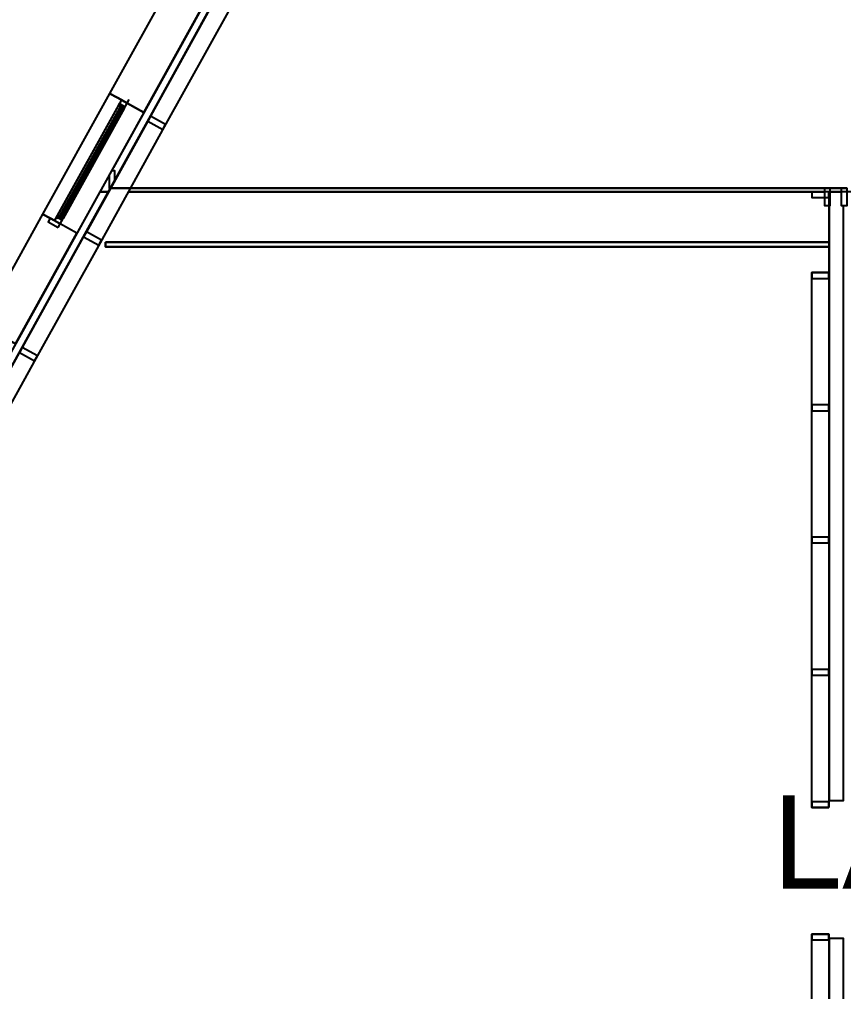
# Model space of a CAD drawing. Header units: metres. Extents: x 2.5 to 42.6, y 0.9 to 31.9.
# Drawn here: x 31.377 to 34.197, y 10.89 to 14.218 of the extents above; entities that cross this region are included whole.
import ezdxf

# ---------------------------------------------------------------- set-up
doc = ezdxf.new("R2010")
doc.units = ezdxf.units.M
for name, color, linetype in [('ARREDI', 9, 'Continuous'), ('INFISSI_VETRATE', 4, 'Continuous'), ('PARETI_STRUTTURE', 7, 'Continuous'), ('PILASTRI_SETTI', 8, 'Continuous'), ('WAYFINDING_TESTI', 7, 'Continuous')]:
    doc.layers.add(name, color=color, linetype=linetype)

msp = doc.modelspace()

# ---------------------------------------------------------------- linework, layer by layer
at = {"layer": 'ARREDI'}
for points in [[(31.8249, 13.8873), (32.0444, 14.2833)], [(31.8202, 13.8786), (32.0397, 14.2746)], [(31.6993, 13.6607), (31.8249, 13.8872)], [(31.8158, 13.8698), (31.6058, 13.491)], [(31.6833, 13.6402), (31.6881, 13.6402)], [(32.2417, 13.6398), (31.6833, 13.6398), (32.2417, 13.6402)], [(31.7561, 13.6402), (32.2417, 13.6402)], [(32.2417, 13.6402), (34.2088, 13.6402)], [(34.132, 13.6398), (32.2417, 13.6398), (32.2417, 13.6402)], [(31.3812, 13.0865), (31.6007, 13.4825)], [(31.6708, 13.4557), (34.147, 13.4557)], [(34.1469, 13.4557), (31.6708, 13.4557)]]:
    msp.add_lwpolyline(points, dxfattribs=at)
for points in [[(32.0397, 14.2746), (31.8202, 13.8786), (31.8206, 13.8784), (32.0401, 14.2744)], [(31.7187, 13.9302), (31.7376, 13.9198), (31.7341, 13.9136), (31.7353, 13.9129), (31.7454, 13.9313), (31.7255, 13.9424)], [(31.7187, 13.9302), (31.7154, 13.9243), (31.7215, 13.9209), (31.7248, 13.9269)], [(31.7232, 13.92), (31.7248, 13.9228), (31.7231, 13.9238), (31.7215, 13.9209)], [(31.7306, 13.9155), (31.7331, 13.92), (31.7276, 13.9231), (31.7251, 13.9186)], [(31.7362, 13.9173), (31.7348, 13.9181), (31.7328, 13.9146), (31.7343, 13.9138)], [(31.8202, 13.8786), (31.6007, 13.4825)], [(34.2088, 13.6402), (34.132, 13.6402), (34.132, 13.6398), (34.2088, 13.6398)], [(34.1473, 13.3414), (34.1473, 13.628), (34.147, 13.628), (34.147, 13.3414)], [(31.5031, 13.5412), (31.5092, 13.5379), (31.5125, 13.5438), (31.5065, 13.5472)], [(31.5142, 13.5429), (31.5125, 13.5438), (31.5109, 13.541), (31.5126, 13.54)], [(31.5031, 13.5412), (31.4964, 13.5291), (31.5164, 13.518), (31.5266, 13.5364), (31.5254, 13.537), (31.522, 13.5308)], [(31.5219, 13.5389), (31.5164, 13.542), (31.5139, 13.5375), (31.5194, 13.5345)], [(31.5233, 13.5333), (31.5252, 13.5368), (31.5238, 13.5376), (31.5219, 13.5341)], [(31.6007, 13.4825), (31.3812, 13.0865), (31.3816, 13.0863), (31.6011, 13.4824)], [(31.6708, 13.4557), (31.6708, 13.44)], [(31.6708, 13.44), (34.1469, 13.44)], [(34.1473, 12.8886), (34.1473, 13.3414), (34.147, 13.3414), (34.147, 12.8886)], [(31.3812, 13.0865), (31.1617, 12.6905)], [(34.1473, 12.4358), (34.1473, 12.8886), (34.147, 12.8886), (34.147, 12.4358)], [(34.1473, 11.983), (34.1473, 12.4358), (34.147, 12.4358), (34.147, 11.983)], [(34.1473, 11.5302), (34.1473, 11.983), (34.147, 11.983), (34.147, 11.5302)], [(34.1473, 10.6246), (34.1473, 11.0774), (34.147, 11.0774), (34.147, 10.6246)]]:
    msp.add_lwpolyline(points, close=True, dxfattribs=at)
at = {"layer": 'INFISSI_VETRATE'}
for points in [[(31.7138, 13.8851), (31.7198, 13.8911)], [(31.6915, 13.8629), (31.6976, 13.8689)], [(31.6791, 13.8226), (31.6852, 13.8287)], [(31.6569, 13.8004), (31.663, 13.8065)], [(31.6223, 13.7379), (31.6284, 13.744)], [(31.6445, 13.7602), (31.6506, 13.7662)], [(31.5877, 13.6755), (31.5937, 13.6815)], [(31.6099, 13.6977), (31.616, 13.7038)], [(31.5531, 13.613), (31.5591, 13.6191)], [(31.5753, 13.6352), (31.5813, 13.6413)], [(31.5407, 13.5728), (31.5467, 13.5788)], [(31.5184, 13.5506), (31.5245, 13.5566)]]:
    msp.add_lwpolyline(points, dxfattribs=at)
at = {"layer": 'PARETI_STRUTTURE'}
for points in [[(32.3026, 14.8017), (31.6981, 13.711)], [(31.8951, 14.3435), (31.6852, 13.9647), (31.711, 13.9504)], [(31.8026, 13.8996), (31.7454, 13.9313), (31.8026, 13.8996), (32.0126, 14.2784), (31.9554, 14.3101)], [(31.8253, 13.887), (32.0353, 14.2658)], [(32.0965, 14.2544), (31.8722, 13.8498)], [(31.711, 13.9504), (31.6852, 13.9647), (31.4561, 13.5514), (31.2462, 13.1726), (31.272, 13.1583)], [(31.6309, 13.7247), (31.7521, 13.9433)], [(31.7255, 13.9424), (31.711, 13.9504), (31.7454, 13.9313)], [(31.7255, 13.9424), (31.7154, 13.9243)], [(31.7154, 13.9243), (31.5064, 13.5472)], [(31.7153, 13.924), (31.5066, 13.5474)], [(31.7255, 13.9242), (31.5119, 13.5387), (31.5139, 13.5375), (31.7276, 13.9231)], [(31.5266, 13.5364), (31.7353, 13.913)], [(31.7353, 13.9129), (31.5266, 13.5364)], [(31.8026, 13.8996), (30.037, 10.7141)], [(31.6058, 13.491), (31.8158, 13.8698)], [(31.8722, 13.8498), (31.6527, 13.4537)], [(31.5097, 13.506), (31.6309, 13.7247)], [(31.6833, 13.6843), (31.6833, 13.6402), (31.6881, 13.6402)], [(31.703, 13.6671), (31.703, 13.6993), (31.6916, 13.6993)], [(31.6813, 13.628), (31.6521, 13.628), (29.559, 9.8517), (29.3906, 9.945)], [(31.6521, 13.628), (31.6813, 13.628)], [(34.132, 13.628), (31.7493, 13.628)], [(34.132, 13.628), (31.7493, 13.628)], [(31.7493, 13.628), (32.2417, 13.628)], [(32.2417, 13.628), (34.132, 13.628)], [(34.6514, 13.628), (34.1473, 13.628), (34.1473, 13.5784)], [(34.1891, 13.628), (34.1517, 13.628)], [(34.1517, 13.628), (34.1891, 13.628)], [(34.1473, 13.5784), (34.1473, 11.544), (34.197, 11.544), (34.197, 13.5784)], [(31.5064, 13.5472), (31.4964, 13.5291)], [(31.3636, 13.1075), (31.3064, 13.1392), (31.3636, 13.1075), (31.5736, 13.4863), (31.5164, 13.518)], [(31.5736, 13.4863), (31.5164, 13.518)], [(31.3863, 13.0949), (31.5963, 13.4738)], [(31.6527, 13.4537), (31.4332, 13.0577)], [(34.0879, 13.3512), (34.1469, 13.3512)], [(34.0879, 12.8886), (34.0879, 13.3512)], [(31.4332, 13.0577), (31.2137, 12.6617)], [(34.0879, 11.5203), (34.0879, 12.8886)], [(34.1469, 11.5203), (34.0879, 11.5203)], [(34.1469, 11.5302), (34.1469, 11.5203)], [(34.0879, 11.0872), (34.1469, 11.0872)], [(34.0879, 10.6147), (34.0879, 11.0872)], [(34.1469, 11.0872), (34.1469, 11.0774)]]:
    msp.add_lwpolyline(points, dxfattribs=at)
for points in [[(31.5164, 13.518), (31.7455, 13.9313), (31.7255, 13.9424), (31.4964, 13.5291)], [(31.7255, 13.9242), (31.7276, 13.9231), (31.5139, 13.5375), (31.5119, 13.5387)], [(31.5194, 13.5345), (31.7331, 13.92), (31.7352, 13.9189), (31.5215, 13.5333)], [(31.5215, 13.5333), (31.7352, 13.9189), (31.7331, 13.92), (31.5194, 13.5345)], [(31.8253, 13.887), (31.8158, 13.8698), (31.8675, 13.8412), (31.877, 13.8584)], [(34.1469, 13.6083), (34.1469, 13.628), (34.0879, 13.628), (34.0879, 13.6083)], [(34.1517, 13.6398), (34.132, 13.6398), (34.132, 13.5808), (34.1517, 13.5808)], [(34.2088, 13.6398), (34.1891, 13.6398), (34.1891, 13.5808), (34.2088, 13.5808)], [(31.4561, 13.5514), (31.482, 13.5371)], [(31.5097, 13.506), (31.5164, 13.518), (31.482, 13.5371), (31.4753, 13.5251)], [(31.482, 13.5371), (31.4964, 13.5291)], [(31.6058, 13.491), (31.5963, 13.4737), (31.6479, 13.4451), (31.6575, 13.4623)], [(34.1469, 13.3315), (34.1469, 13.3512), (34.0879, 13.3512), (34.0879, 13.3315)], [(31.3863, 13.0949), (31.3768, 13.0777), (31.4284, 13.0491), (31.438, 13.0663)], [(34.1469, 12.8787), (34.1469, 12.8984), (34.0879, 12.8984), (34.0879, 12.8787)], [(34.1469, 12.4259), (34.1469, 12.4456), (34.0879, 12.4456), (34.0879, 12.4259)], [(34.1469, 11.9731), (34.1469, 11.9928), (34.0879, 11.9928), (34.0879, 11.9731)], [(34.1469, 11.5203), (34.1469, 11.54), (34.0879, 11.54), (34.0879, 11.5203)], [(34.1469, 11.0675), (34.1469, 11.0872), (34.0879, 11.0872), (34.0879, 11.0675)], [(34.1473, 11.0715), (34.1473, 10.5951), (34.197, 10.5951), (34.197, 11.0715)]]:
    msp.add_lwpolyline(points, close=True, dxfattribs=at)
at = {"layer": 'PILASTRI_SETTI'}
for points in [[(31.5139, 13.5375), (31.7276, 13.9231), (31.5125, 13.5383), (31.7255, 13.9241)], [(31.5215, 13.5333), (31.7352, 13.9189), (31.5194, 13.5345), (31.733, 13.9198)]]:
    msp.add_solid(points, dxfattribs=at)

# ---------------------------------------------------------------- texts
at = {"layer": 'WAYFINDING_TESTI', "insert": (35.5, 11.4), "char_height": 0.32, "attachment_point": 5}
msp.add_mtext('LAB. BIOLOGIA', dxfattribs=at)

doc.saveas('drawing.dxf')
